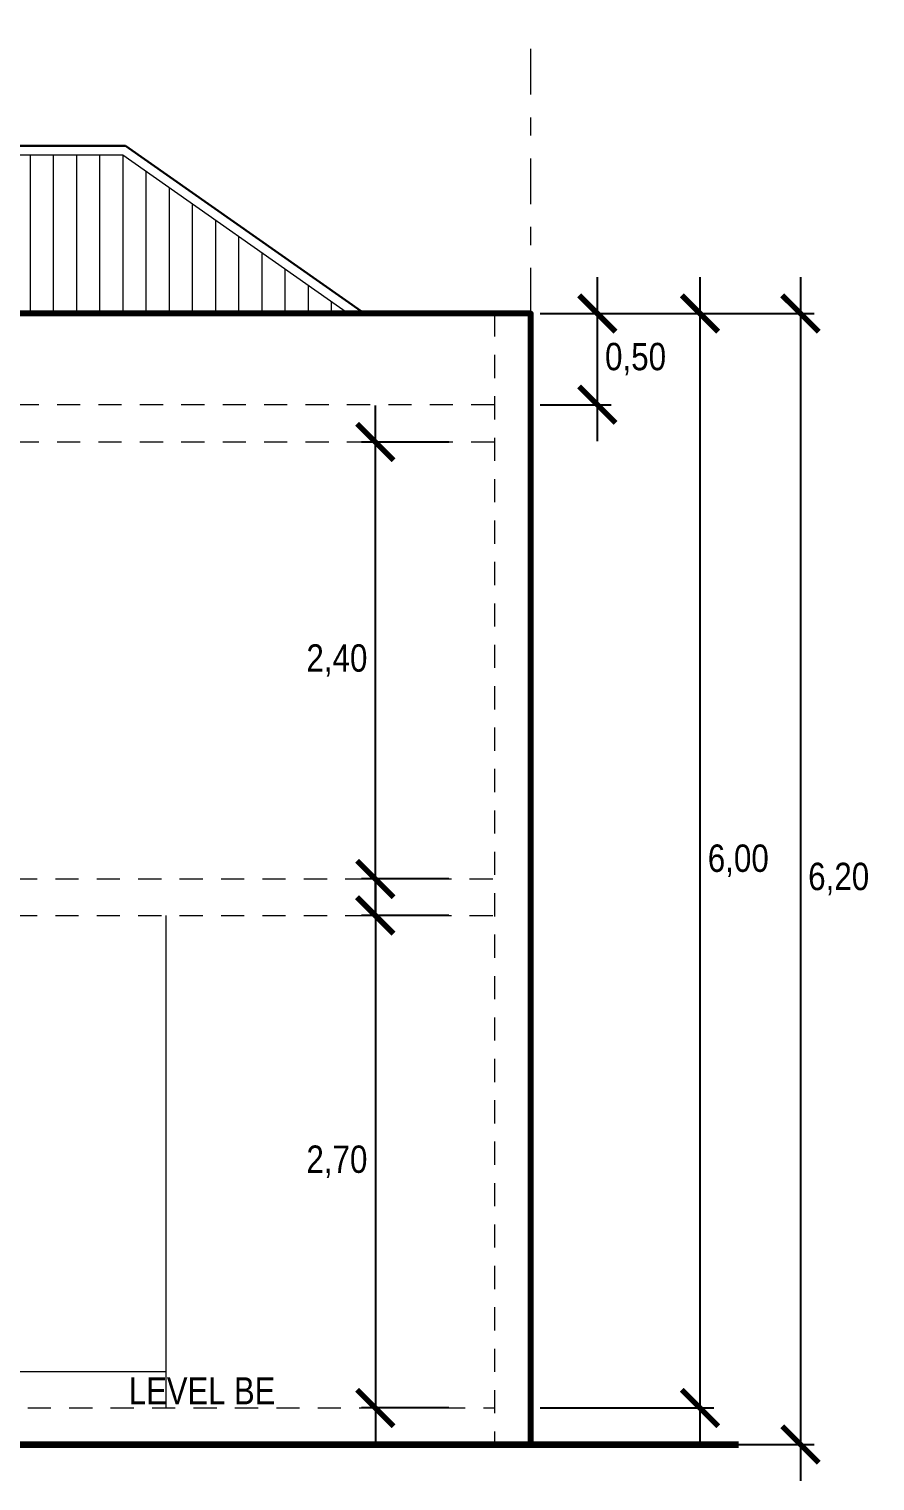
# Model space of a CAD drawing. Header units: millimetres. Extents: x 1119.4 to 1171.3, y 270.1 to 301.5.
# Drawn here: x 1137.14 to 1141.78, y 271.42 to 279.37 of the extents above; entities that cross this region are included whole.
import ezdxf

# ---------------------------------------------------------------- set-up
doc = ezdxf.new("R2010")
doc.units = ezdxf.units.MM
doc.linetypes.add('DASHDOT', pattern=[1, 0.5, -0.25, 0, -0.25])
doc.linetypes.add('TRAZOS2', pattern=[9.524999999999999, 6.349999999999999, -3.174999999999999])
for name, color, linetype, lineweight in [('005', 250, 'Continuous', 5), ('02', 196, 'Continuous', 20), ('03', 116, 'Continuous', 30), ('08', 252, 'Continuous', 80), ('1 MARGEN', 254, 'Continuous', 100), ('cotas', 86, 'Continuous', 15), ('ejes', 252, 'DASHDOT', 15), ('seg', 251, 'TRAZOS2', 20)]:
    doc.layers.add(name, color=color, linetype=linetype, lineweight=lineweight)
doc.styles.get("Standard").update_dxf_attribs({"font": 'ARIALN.TTF'})
doc.dimstyles.new('ISO-25', dxfattribs={"dimtxt": 0.15, "dimasz": 0.2, "dimexe": 0.075, "dimexo": 0.25, "dimgap": 0.05, "dimtad": 2, "dimtih": 1, "dimtoh": 1, "dimzin": 1, "dimtxsty": 'Standard', "dimblk": 'ARCHTICK', "dimcen": 1, "dimdle": 0.2, "dimclrd": 256, "dimclre": 256, "dimazin": 0, "dimtfac": 1, "dimtmove": 0, "dimatfit": 3, "dimldrblk": 'ARCHTICK', "dimfxl": 1, "dimarcsym": 0})

# ---------------------------------------------------------------- blocks, each defined once
blk = doc.blocks.new('_ArchTick')
at = {"color": 0, "linetype": 'ByBlock', "const_width": 0.15}
blk.add_lwpolyline([(-0.5, -0.5), (0.5, 0.5)], dxfattribs=at)
blk = doc.blocks.new('*D10')
at = {"layer": 'cotas', "lineweight": -2, "transparency": 16777216}
for p, q in [((1139.041386162367, 274.7150524880797), (1139.041386162367, 271.6150524880796)), ((1139.443868977029, 274.5150524880797), (1138.966386162366, 274.5150524880797)), ((1139.443868977029, 271.8150524880796), (1138.966386162366, 271.8150524880796))]:
    blk.add_line(p, q, dxfattribs=at)
at = {"layer": 'Defpoints', "color": 0, "transparency": 16777216}
for p in [(1139.693868977029, 274.5150524880797), (1139.041386162367, 271.8150524880796), (1139.693868977029, 271.8150524880796)]:
    blk.add_point(p, dxfattribs=at)
at = {"layer": 'cotas', "lineweight": -2, "transparency": 16777216, "xscale": 0.2, "yscale": 0.2, "zscale": 0.2}
for p, rotation in [((1139.041386162367, 274.5150524880797), 90), ((1139.041386162367, 271.8150524880796), 270)]:
    blk.add_blockref('_ArchTick', p, dxfattribs=dict(at, rotation=rotation))
at = {"layer": 'cotas', "color": 0, "transparency": 16777216, "insert": (1138.830796121439, 273.1650524880798), "char_height": 0.15, "attachment_point": 5}
blk.add_mtext('2,70', dxfattribs=at)
blk = doc.blocks.new('*D11')
at = {"layer": 'cotas', "lineweight": -2, "transparency": 16777216}
for p, q in [((1139.041386162367, 274.5150960800586), (1139.041386162367, 277.3101314511986)), ((1139.443868977029, 277.1101314511986), (1138.966386162366, 277.1101314511986)), ((1139.443868977029, 274.7150960800586), (1138.966386162366, 274.7150960800586))]:
    blk.add_line(p, q, dxfattribs=at)
at = {"layer": 'Defpoints', "color": 0, "transparency": 16777216}
for p in [(1139.041386162367, 277.1101314511986), (1139.693868977029, 277.1101314511986), (1139.693868977029, 274.7150960800586)]:
    blk.add_point(p, dxfattribs=at)
at = {"layer": 'cotas', "lineweight": -2, "transparency": 16777216, "xscale": 0.2, "yscale": 0.2, "zscale": 0.2}
for p, rotation in [((1139.041386162367, 277.1101314511986), 90), ((1139.041386162367, 274.7150960800586), 270)]:
    blk.add_blockref('_ArchTick', p, dxfattribs=dict(at, rotation=rotation))
at = {"layer": 'cotas', "color": 0, "transparency": 16777216, "insert": (1138.830796121439, 275.9126137656288), "char_height": 0.15, "attachment_point": 5}
blk.add_mtext('2,40', dxfattribs=at)
blk = doc.blocks.new('*D12')
at = {"layer": 'cotas', "lineweight": -2, "transparency": 16777216}
for p, q in [((1140.257962155698, 278.0151396720377), (1140.257962155698, 277.1151396720373)), ((1139.943868977029, 277.8151396720377), (1140.332962155698, 277.8151396720377)), ((1139.943868977029, 277.3151396720373), (1140.332962155698, 277.3151396720373))]:
    blk.add_line(p, q, dxfattribs=at)
at = {"layer": 'Defpoints', "color": 0, "transparency": 16777216}
for p in [(1139.693868977029, 277.8151396720377), (1139.693868977029, 277.3151396720373), (1140.257962155698, 277.3151396720373)]:
    blk.add_point(p, dxfattribs=at)
at = {"layer": 'cotas', "lineweight": -2, "transparency": 16777216, "xscale": 0.2, "yscale": 0.2, "zscale": 0.2}
for p, rotation in [((1140.257962155698, 277.8151396720377), 90), ((1140.257962155698, 277.3151396720373), 270)]:
    blk.add_blockref('_ArchTick', p, dxfattribs=dict(at, rotation=rotation))
at = {"layer": 'cotas', "color": 0, "transparency": 16777216, "insert": (1140.467529004265, 277.5651396720377), "char_height": 0.15, "attachment_point": 5}
blk.add_mtext('0,50', dxfattribs=at)
blk = doc.blocks.new('*D13')
at = {"layer": 'cotas', "lineweight": -2, "transparency": 16777216}
for p, q in [((1140.82060421416, 278.0151396720377), (1140.82060421416, 271.6150524880796)), ((1140.143868977029, 277.8151396720377), (1140.89560421416, 277.8151396720377)), ((1139.943868977029, 271.8150524880796), (1140.89560421416, 271.8150524880796))]:
    blk.add_line(p, q, dxfattribs=at)
at = {"layer": 'Defpoints', "color": 0, "transparency": 16777216}
for p in [(1139.893868977029, 277.8151396720377), (1139.693868977029, 271.8150524880796), (1140.82060421416, 271.8150524880796)]:
    blk.add_point(p, dxfattribs=at)
at = {"layer": 'cotas', "lineweight": -2, "transparency": 16777216, "xscale": 0.2, "yscale": 0.2, "zscale": 0.2}
for p, rotation in [((1140.82060421416, 277.8151396720377), 90), ((1140.82060421416, 271.8150524880796), 270)]:
    blk.add_blockref('_ArchTick', p, dxfattribs=dict(at, rotation=rotation))
at = {"layer": 'cotas', "color": 0, "transparency": 16777216, "insert": (1141.030529180054, 274.8150960800588), "char_height": 0.15, "attachment_point": 5}
blk.add_mtext('6,00', dxfattribs=at)
blk = doc.blocks.new('*D14')
at = {"layer": 'cotas', "lineweight": -2, "transparency": 16777216}
for p, q in [((1141.370693576629, 278.0151396720377), (1141.370693576629, 271.4150524880795)), ((1140.143868977029, 277.8151396720377), (1141.445693576629, 277.8151396720377)), ((1140.143868977029, 271.6150524880795), (1141.445693576629, 271.6150524880795))]:
    blk.add_line(p, q, dxfattribs=at)
at = {"layer": 'Defpoints', "color": 0, "transparency": 16777216}
for p in [(1139.893868977029, 277.8151396720377), (1139.893868977029, 271.6150524880795), (1141.370693576629, 271.6150524880795)]:
    blk.add_point(p, dxfattribs=at)
at = {"layer": 'cotas', "lineweight": -2, "transparency": 16777216, "xscale": 0.2, "yscale": 0.2, "zscale": 0.2}
for p, rotation in [((1141.370693576629, 277.8151396720377), 90), ((1141.370693576629, 271.6150524880795), 270)]:
    blk.add_blockref('_ArchTick', p, dxfattribs=dict(at, rotation=rotation))
at = {"layer": 'cotas', "color": 0, "transparency": 16777216, "insert": (1141.580618542522, 274.7150960800588), "char_height": 0.15, "attachment_point": 5}
blk.add_mtext('6,20', dxfattribs=at)

msp = doc.modelspace()

# ---------------------------------------------------------------- hatches: boundary and pattern name
at = {"layer": '02'}
h = msp.add_hatch(dxfattribs=at)
h.set_pattern_fill('LINE', color=24, scale=0.04, angle=90, style=0)
h.set_pattern_definition([(90, (1131.943868977029, 277.8151396720377), (-0.127, 7.776250346772096e-18), [])])
h.paths.add_polyline_path([(1131.943868977029, 278.6850524880796), (1131.943868977029, 277.8151396720377), (1138.895076804749, 277.8151396720377), (1137.656659254134, 278.6850524880796)])

# ---------------------------------------------------------------- linework, layer by layer
at = {"layer": '005'}
for p, q in [((1139.693868977029, 277.8151396720377), (1138.982063421473, 277.8151396720377)), ((1137.893868977029, 274.5150524880795), (1137.893868977029, 271.8150524880793)), ((1135.093868977029, 272.0150524880794), (1137.893868977029, 272.0150524880794))]:
    msp.add_line(p, q, dxfattribs=at)
at = {"layer": '02', "color": 24}
msp.add_lwpolyline([(1131.943868977029, 277.8151396720377), (1131.943868977029, 278.6850524880796), (1137.656659254134, 278.6850524880796), (1138.895076804749, 277.8151396720377)], dxfattribs=at)
at = {"layer": '03'}
for p, q in [((1137.672465315303, 278.7350524880796), (1131.893868977029, 278.7350524880795)), ((1137.672465315303, 278.7350524880796), (1138.982063421473, 277.8151396720378)), ((1139.693868977029, 277.8151396720377), (1139.893868977029, 277.8151396720377)), ((1139.893868977029, 277.8151396720377), (1139.893868977029, 271.6150524880795))]:
    msp.add_line(p, q, dxfattribs=at)
at = {"layer": '08'}
msp.add_lwpolyline([(1131.893868977029, 277.8151396720377), (1131.893868977029, 272.0150524880795), (1134.455402114179, 272.0150524880796), (1134.455402114179, 271.8150524880798), (1134.793868977028, 271.8150524880795), (1134.793868977028, 271.6150524880795), (1139.893868977029, 271.6150524880795), (1139.893868977029, 277.8151396720377)], close=True, dxfattribs=at)
at = {"layer": '1 MARGEN'}
msp.add_lwpolyline([(1130.372391423007, 272.0150524880796), (1134.455402114179, 272.0150524880796), (1134.455402114179, 271.8150524880798), (1134.793868977028, 271.8150524880798), (1134.793868977028, 271.6150524880795), (1141.031951078311, 271.6150524880795)], dxfattribs=at)
at = {"layer": 'ejes', "ltscale": 0.5}
msp.add_line((1139.893868977029, 277.8151396720377), (1139.893868977029, 279.3745540353703), dxfattribs=at)
at = {"layer": 'seg', "ltscale": 0.02}
for p, q in [((1139.693868977029, 277.8151396720377), (1139.693868977029, 271.6150524880795)), ((1139.693868977029, 277.3151396720373), (1131.893868977029, 277.3151396720376)), ((1139.693868977029, 277.1101314511987), (1131.893868977029, 277.1101314511987)), ((1132.293868977029, 274.7150524880796), (1139.693868977029, 274.7150524880797)), ((1132.293868977029, 274.5150524880796), (1139.693868977029, 274.5150524880797)), ((1135.09386897703, 271.8150524880796), (1139.693868977029, 271.8150524880796))]:
    msp.add_line(p, q, dxfattribs=at)

# ---------------------------------------------------------------- texts
at = {"layer": 'cotas', "insert": (1138.09207571486, 271.9093544422252), "char_height": 0.1482666223583047, "width": 2.049337642483912, "attachment_point": 5}
msp.add_mtext('LEVEL BE', dxfattribs=at)

# ---------------------------------------------------------------- dimensions: what is measured, and where the dimension line sits
at = {"layer": 'cotas'}
for base, p1, p2, picture, middle in [((1140.257962155698, 277.3151396720373), (1139.693868977029, 277.8151396720377), (1139.693868977029, 277.3151396720373), '*D12', (1140.467529004265, 277.5651396720377)), ((1140.82060421416, 271.8150524880796), (1139.893868977029, 277.8151396720377), (1139.693868977029, 271.8150524880796), '*D13', (1141.030529180054, 274.8150960800588)), ((1141.370693576629, 271.6150524880795), (1139.893868977029, 277.8151396720377), (1139.893868977029, 271.6150524880795), '*D14', (1141.580618542522, 274.7150960800588)), ((1139.041386162367, 277.1101314511986), (1139.693868977029, 274.7150960800586), (1139.693868977029, 277.1101314511986), '*D11', (1138.830796121439, 275.9126137656288)), ((1139.041386162367, 271.8150524880796), (1139.693868977029, 274.5150524880797), (1139.693868977029, 271.8150524880796), '*D10', (1138.830796121439, 273.1650524880798))]:
    dim = msp.add_linear_dim(base=base, p1=p1, p2=p2, angle=90, dimstyle='ISO-25', dxfattribs=at)
    dim.commit()
    dim.dimension.update_dxf_attribs({"geometry": picture, "text_midpoint": middle})

doc.saveas('drawing.dxf')
